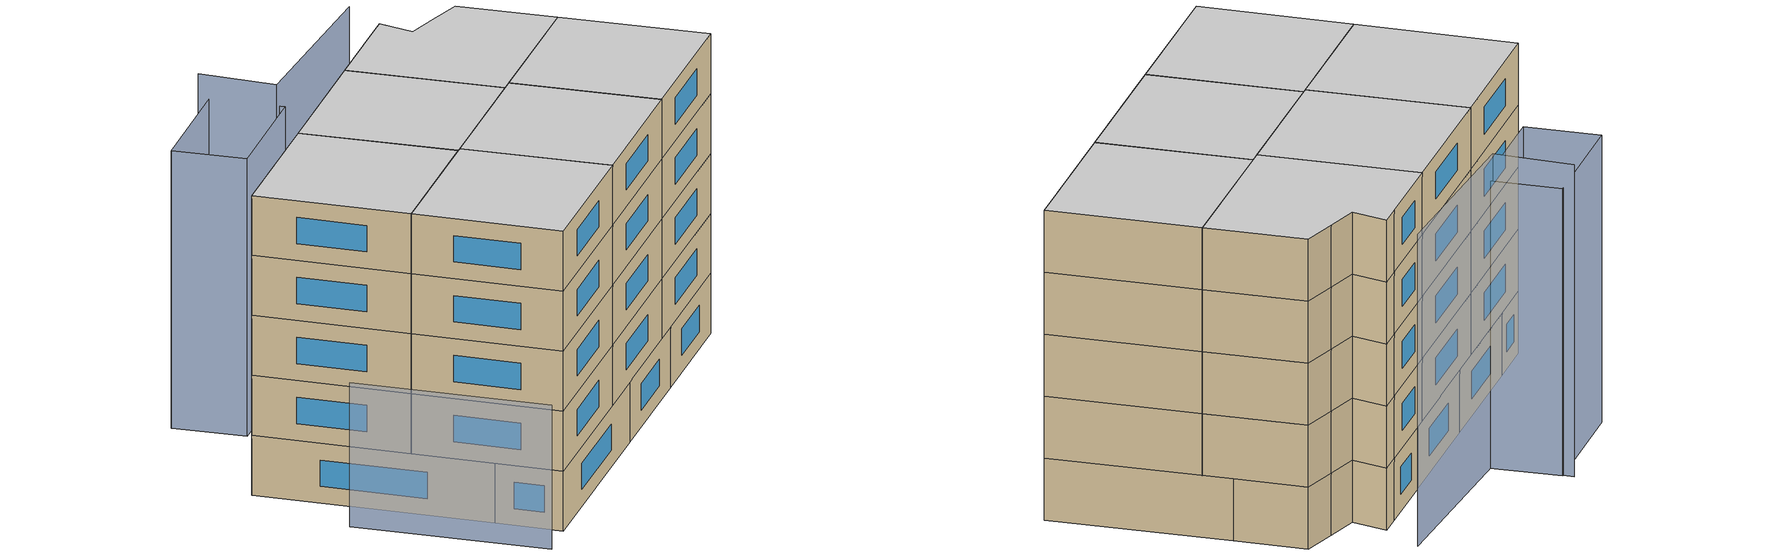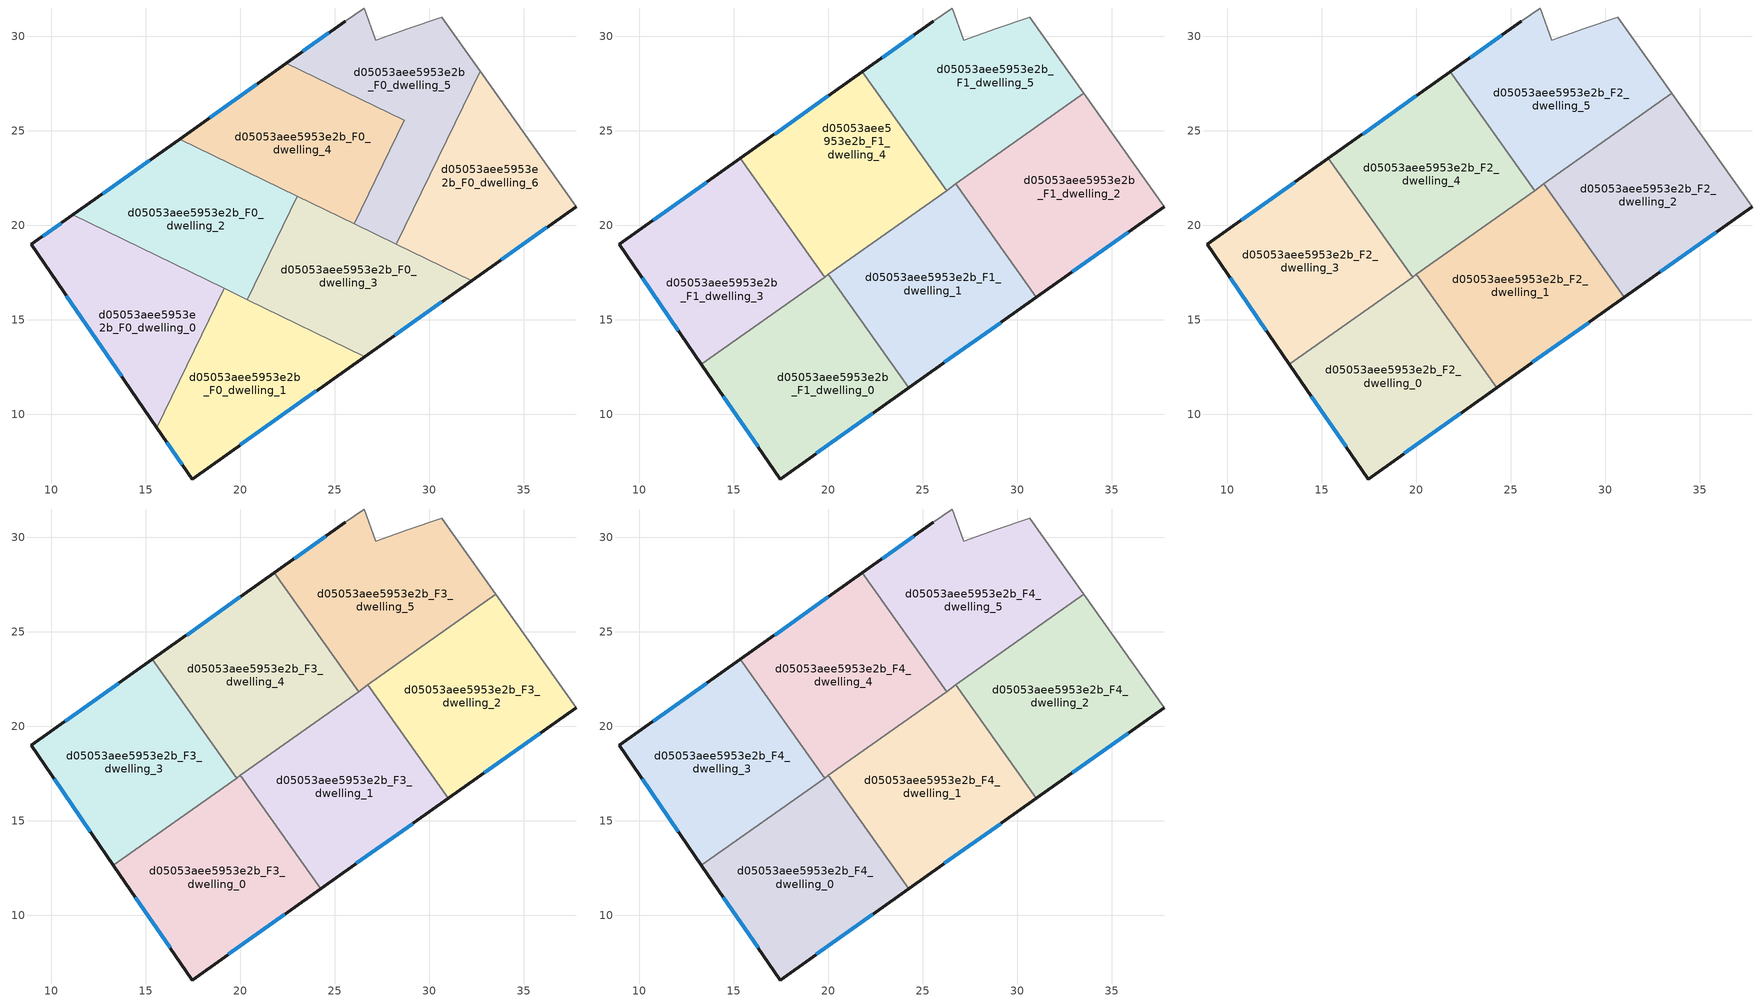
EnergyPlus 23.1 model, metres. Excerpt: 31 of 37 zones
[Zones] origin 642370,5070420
d05053aee5953e2b_F0_dwelling_0
 floor ground (EU_floor_Construction): 19.15,16.66 15.58,9.3 8.94,18.99 11.13,20.54 z0
 wall outside (EU_wall_Construction): 11.13,20.54 8.94,18.99 15.58,9.3 z0:3
 wall to d05053aee5953e2b_F0_dwelling_1 (EU_wall_Construction): 15.58,9.3 19.15,16.66 z0:3
 wall to d05053aee5953e2b_F0_dwelling_2 (EU_wall_Construction): 19.15,16.66 11.13,20.54 z0:3
 window (EU_Window_Construction): 10.8,16.27 13.72,12.01 / 10.52,20.11 9.56,19.42 z0.84:2.16
 ceiling adiabatic (EU_roof_Construction): 19.03,16.72 11.13,20.54 8.94,18.99 13.29,12.65 z3
d05053aee5953e2b_F0_dwelling_1
 floor ground (EU_floor_Construction): 26.58,13.05 17.45,6.58 15.58,9.3 19.15,16.66 z0
 wall outside (EU_wall_Construction): 15.58,9.3 17.45,6.58 26.58,13.05 z0:3
 wall to d05053aee5953e2b_F0_dwelling_3 (EU_wall_Construction): 26.58,13.05 20.36,16.07 z0:3
 wall to d05053aee5953e2b_F0_dwelling_2 (EU_wall_Construction): 20.36,16.07 19.15,16.66 z0:3
 window (EU_Window_Construction): 16.1,8.54 16.92,7.34 / 20.01,8.39 24.02,11.24 z0.84:2.16
d05053aee5953e2b_F0_dwelling_2
 floor ground (EU_floor_Construction): 23.01,21.54 20.36,16.07 11.13,20.54 16.79,24.56 z0
 wall outside (EU_wall_Construction): 16.79,24.56 11.13,20.54 z0:3
 wall to d05053aee5953e2b_F0_dwelling_3 (EU_wall_Construction): 20.36,16.07 23.01,21.54 z0:3
 wall to d05053aee5953e2b_F0_dwelling_4 (EU_wall_Construction): 23.01,21.54 16.79,24.56 z0:3
 window (EU_Window_Construction): 15.2,23.44 12.72,21.67 z0.84:2.16
d05053aee5953e2b_F0_dwelling_3
 floor ground (EU_floor_Construction): 32.24,17.07 26.58,13.05 20.36,16.07 23.01,21.54 z0
 wall outside (EU_wall_Construction): 26.58,13.05 32.24,17.07 z0:3
 wall to d05053aee5953e2b_F0_dwelling_6 (EU_wall_Construction): 32.24,17.07 28.25,19 z0:3
 wall to d05053aee5953e2b_F0_dwelling_5 (EU_wall_Construction): 28.25,19 26.01,20.09 z0:3
 wall to d05053aee5953e2b_F0_dwelling_4 (EU_wall_Construction): 26.01,20.09 23.01,21.54 z0:3
 window (EU_Window_Construction): 28.17,14.18 30.65,15.94 z0.84:2.16
d05053aee5953e2b_F0_dwelling_4
 floor ground (EU_floor_Construction): 28.67,25.56 26.01,20.09 16.79,24.56 22.44,28.58 z0
 wall outside (EU_wall_Construction): 22.44,28.58 16.79,24.56 z0:3
 wall to d05053aee5953e2b_F0_dwelling_5 (EU_wall_Construction): 26.01,20.09 28.67,25.56 22.44,28.58 z0:3
 window (EU_Window_Construction): 20.85,27.45 18.37,25.69 z0.84:2.16
d05053aee5953e2b_F0_dwelling_5
 floor ground (EU_floor_Construction): 30.66,30.99 32.69,28.14 28.25,19 26.01,20.09 28.67,25.56 22.44,28.58 25.56,30.79 26.56,31.49 27.16,29.79 28.86,30.39 z0
 wall outside (EU_wall_Construction): 25.56,30.79 22.44,28.58 z0:3
 wall adiabatic (EU_wall_Construction): 32.69,28.14 30.66,30.99 28.86,30.39 27.16,29.79 26.56,31.49 25.56,30.79 z0:3
 wall to d05053aee5953e2b_F0_dwelling_6 (EU_wall_Construction): 28.25,19 32.69,28.14 z0:3
 window (EU_Window_Construction): 24.68,30.17 23.31,29.2 z0.84:2.16
d05053aee5953e2b_F0_dwelling_6
 floor ground (EU_floor_Construction): 32.69,28.14 37.76,20.98 32.24,17.07 28.25,19 z0
 wall outside (EU_wall_Construction): 32.24,17.07 37.76,20.98 z0:3
 wall adiabatic (EU_wall_Construction): 37.76,20.98 32.69,28.14 z0:3
 window (EU_Window_Construction): 33.79,18.16 36.22,19.89 z0.84:2.16
d05053aee5953e2b_F1_dwelling_0
 floor to d05053aee5953e2b_F0_dwelling_1 (EU_floor_Construction): 21.24,15.64 24.25,11.4 17.45,6.58 15.58,9.3 19.15,16.66 z3
 floor to d05053aee5953e2b_F0_dwelling_2 (EU_floor_Construction): 20,17.4 20.59,16.56 20.36,16.07 19.03,16.72 z3
 floor to d05053aee5953e2b_F0_dwelling_3 (EU_floor_Construction): 20.59,16.56 21.24,15.64 20.36,16.07 z3
 floor to d05053aee5953e2b_F0_dwelling_0 (EU_floor_Construction): 19.15,16.66 15.58,9.3 13.29,12.65 19.03,16.72 z3
 wall outside (EU_wall_Construction): 13.29,12.65 17.45,6.58 24.25,11.4 z3:6
 wall to d05053aee5953e2b_F1_dwelling_1 (EU_wall_Construction): 24.25,11.4 20,17.4 z3:6
 wall to d05053aee5953e2b_F1_dwelling_3 (EU_wall_Construction): 19.8,17.26 13.29,12.65 z3:6
 wall to d05053aee5953e2b_F1_dwelling_4 (EU_wall_Construction): 20,17.4 19.8,17.26 z3:6
 window (EU_Window_Construction): 19.35,7.93 22.34,10.05 / 14.45,10.95 16.28,8.28 z3.84:5.16
d05053aee5953e2b_F1_dwelling_1
 floor to d05053aee5953e2b_F0_dwelling_3 (EU_floor_Construction): 29.41,18.44 31.01,16.19 26.58,13.05 21.24,15.64 20.59,16.56 21.53,18.49 24.69,20.73 z3
 floor to d05053aee5953e2b_F0_dwelling_1 (EU_floor_Construction): 26.58,13.05 24.25,11.4 21.24,15.64 z3
 floor to d05053aee5953e2b_F0_dwelling_4 (EU_floor_Construction): 26.75,22.19 26.92,21.96 26.01,20.09 24.69,20.73 z3
 floor to d05053aee5953e2b_F0_dwelling_6 (EU_floor_Construction): 28.56,19.64 29.41,18.44 28.25,19 z3
 floor to d05053aee5953e2b_F0_dwelling_2 (EU_floor_Construction): 21.53,18.49 20.59,16.56 20,17.4 z3
 floor to d05053aee5953e2b_F0_dwelling_5 (EU_floor_Construction): 26.92,21.96 28.56,19.64 28.25,19 26.01,20.09 z3
 wall outside (EU_wall_Construction): 24.25,11.4 31.01,16.19 z3:6
 wall to d05053aee5953e2b_F1_dwelling_2 (EU_wall_Construction): 31.01,16.19 26.75,22.19 z3:6
 wall to d05053aee5953e2b_F1_dwelling_4 (EU_wall_Construction): 26.25,21.84 20,17.4 z3:6
 wall to d05053aee5953e2b_F1_dwelling_5 (EU_wall_Construction): 26.75,22.19 26.25,21.84 z3:6
 window (EU_Window_Construction): 26.14,12.74 29.11,14.85 z3.84:5.16
d05053aee5953e2b_F1_dwelling_2
 floor to d05053aee5953e2b_F0_dwelling_6 (EU_floor_Construction): 33.51,26.98 37.76,20.98 32.24,17.07 29.41,18.44 28.56,19.64 31.4,25.49 z3
 floor to d05053aee5953e2b_F0_dwelling_5 (EU_floor_Construction): 31.4,25.49 28.56,19.64 26.92,21.96 27.18,22.5 z3
 floor to d05053aee5953e2b_F0_dwelling_3 (EU_floor_Construction): 32.24,17.07 31.01,16.19 29.41,18.44 z3
 floor to d05053aee5953e2b_F0_dwelling_4 (EU_floor_Construction): 27.18,22.5 26.92,21.96 26.75,22.19 z3
 wall outside (EU_wall_Construction): 31.01,16.19 37.76,20.98 z3:6
 wall adiabatic (EU_wall_Construction): 37.76,20.98 33.51,26.98 z3:6
 wall to d05053aee5953e2b_F1_dwelling_5 (EU_wall_Construction): 33.51,26.98 26.75,22.19 z3:6
 window (EU_Window_Construction): 32.9,17.53 35.87,19.64 z3.84:5.16
d05053aee5953e2b_F1_dwelling_3
 floor to d05053aee5953e2b_F0_dwelling_2 (EU_floor_Construction): 15.35,23.54 19.8,17.26 19.03,16.72 11.13,20.54 z3
 floor adiabatic (EU_floor_Construction): 19.03,16.72 13.29,12.65 8.94,18.99 11.13,20.54 z3
 wall outside (EU_wall_Construction): 15.35,23.54 8.94,18.99 13.29,12.65 z3:6
 wall to d05053aee5953e2b_F1_dwelling_4 (EU_wall_Construction): 19.8,17.26 15.35,23.54 z3:6
 window (EU_Window_Construction): 10.16,17.21 12.07,14.42 / 13.55,22.26 10.74,20.26 z3.84:5.16
d05053aee5953e2b_F1_dwelling_4
 floor to d05053aee5953e2b_F0_dwelling_2 (EU_floor_Construction): 23.01,21.54 21.53,18.49 19.8,17.26 15.35,23.54 16.79,24.56 z3
 floor to d05053aee5953e2b_F0_dwelling_3 (EU_floor_Construction): 24.69,20.73 21.53,18.49 23.01,21.54 z3
 floor to d05053aee5953e2b_F0_dwelling_4 (EU_floor_Construction): 21.8,28.12 26.25,21.84 24.69,20.73 16.79,24.56 z3
 wall outside (EU_wall_Construction): 21.8,28.12 15.35,23.54 z3:6
 wall to d05053aee5953e2b_F1_dwelling_5 (EU_wall_Construction): 26.25,21.84 21.8,28.12 z3:6
 window (EU_Window_Construction): 19.99,26.84 17.16,24.82 z3.84:5.16
d05053aee5953e2b_F1_dwelling_5
 floor to d05053aee5953e2b_F0_dwelling_5 (EU_floor_Construction): 30.66,30.99 32.68,28.14 31.4,25.49 27.18,22.5 28.67,25.56 22.44,28.58 25.56,30.79 26.56,31.49 27.16,29.79 28.86,30.39 z3
 floor to d05053aee5953e2b_F0_dwelling_6 (EU_floor_Construction): 32.68,28.14 33.51,26.98 31.4,25.49 z3
 floor to d05053aee5953e2b_F0_dwelling_4 (EU_floor_Construction): 28.67,25.56 27.18,22.5 26.25,21.84 21.8,28.12 22.44,28.58 z3
 wall outside (EU_wall_Construction): 25.56,30.79 21.8,28.12 z3:6
 wall adiabatic (EU_wall_Construction): 33.51,26.98 30.66,30.99 28.86,30.39 27.16,29.79 26.56,31.49 25.56,30.79 z3:6
 window (EU_Window_Construction): 24.5,30.04 22.85,28.87 z3.84:5.16
d05053aee5953e2b_F2_dwelling_0
 floor to d05053aee5953e2b_F1_dwelling_0 (EU_floor_Construction): 20,17.4 24.25,11.4 17.45,6.58 13.29,12.65 z6
 wall outside (EU_wall_Construction): 13.29,12.65 17.45,6.58 24.25,11.4 z6:9
 wall to d05053aee5953e2b_F2_dwelling_1 (EU_wall_Construction): 24.25,11.4 20,17.4 z6:9
 wall to d05053aee5953e2b_F2_dwelling_3 (EU_wall_Construction): 19.8,17.26 13.29,12.65 z6:9
 wall to d05053aee5953e2b_F2_dwelling_4 (EU_wall_Construction): 20,17.4 19.8,17.26 z6:9
 window (EU_Window_Construction): 19.35,7.93 22.34,10.05 / 14.45,10.95 16.28,8.28 z6.84:8.16
d05053aee5953e2b_F2_dwelling_1
 floor to d05053aee5953e2b_F1_dwelling_1 (EU_floor_Construction): 26.75,22.19 31.01,16.19 24.25,11.4 20,17.4 z6
 wall outside (EU_wall_Construction): 24.25,11.4 31.01,16.19 z6:9
 wall to d05053aee5953e2b_F2_dwelling_2 (EU_wall_Construction): 31.01,16.19 26.75,22.19 z6:9
 wall to d05053aee5953e2b_F2_dwelling_4 (EU_wall_Construction): 26.25,21.84 20,17.4 z6:9
 wall to d05053aee5953e2b_F2_dwelling_5 (EU_wall_Construction): 26.75,22.19 26.25,21.84 z6:9
 window (EU_Window_Construction): 26.14,12.74 29.11,14.85 z6.84:8.16
d05053aee5953e2b_F2_dwelling_2
 floor to d05053aee5953e2b_F1_dwelling_2 (EU_floor_Construction): 33.51,26.98 37.76,20.98 31.01,16.19 26.75,22.19 z6
 wall outside (EU_wall_Construction): 31.01,16.19 37.76,20.98 z6:9
 wall adiabatic (EU_wall_Construction): 37.76,20.98 33.51,26.98 z6:9
 wall to d05053aee5953e2b_F2_dwelling_5 (EU_wall_Construction): 33.51,26.98 26.75,22.19 z6:9
 window (EU_Window_Construction): 32.9,17.53 35.87,19.64 z6.84:8.16
d05053aee5953e2b_F2_dwelling_3
 floor to d05053aee5953e2b_F1_dwelling_3 (EU_floor_Construction): 15.35,23.54 19.8,17.26 13.29,12.65 8.94,18.99 z6
 wall outside (EU_wall_Construction): 15.35,23.54 8.94,18.99 13.29,12.65 z6:9
 wall to d05053aee5953e2b_F2_dwelling_4 (EU_wall_Construction): 19.8,17.26 15.35,23.54 z6:9
 window (EU_Window_Construction): 10.16,17.21 12.07,14.42 / 13.55,22.26 10.74,20.26 z6.84:8.16
d05053aee5953e2b_F2_dwelling_4
 floor to d05053aee5953e2b_F1_dwelling_4 (EU_floor_Construction): 21.8,28.12 26.25,21.84 19.8,17.26 15.35,23.54 z6
 wall outside (EU_wall_Construction): 21.8,28.12 15.35,23.54 z6:9
 wall to d05053aee5953e2b_F2_dwelling_5 (EU_wall_Construction): 26.25,21.84 21.8,28.12 z6:9
 window (EU_Window_Construction): 19.99,26.84 17.16,24.82 z6.84:8.16
d05053aee5953e2b_F2_dwelling_5
 floor to d05053aee5953e2b_F1_dwelling_5 (EU_floor_Construction): 30.66,30.99 33.51,26.98 26.25,21.84 21.8,28.12 25.56,30.79 26.56,31.49 27.16,29.79 28.86,30.39 z6
 wall outside (EU_wall_Construction): 25.56,30.79 21.8,28.12 z6:9
 wall adiabatic (EU_wall_Construction): 33.51,26.98 30.66,30.99 28.86,30.39 27.16,29.79 26.56,31.49 25.56,30.79 z6:9
 window (EU_Window_Construction): 24.5,30.04 22.85,28.87 z6.84:8.16
d05053aee5953e2b_F3_dwelling_0
 floor to d05053aee5953e2b_F2_dwelling_0 (EU_floor_Construction): 20,17.4 24.25,11.4 17.45,6.58 13.29,12.65 z9
 wall outside (EU_wall_Construction): 13.29,12.65 17.45,6.58 24.25,11.4 z9:12
 wall to d05053aee5953e2b_F3_dwelling_1 (EU_wall_Construction): 24.25,11.4 20,17.4 z9:12
 wall to d05053aee5953e2b_F3_dwelling_3 (EU_wall_Construction): 19.8,17.26 13.29,12.65 z9:12
 wall to d05053aee5953e2b_F3_dwelling_4 (EU_wall_Construction): 20,17.4 19.8,17.26 z9:12
 window (EU_Window_Construction): 19.35,7.93 22.34,10.05 / 14.45,10.95 16.28,8.28 z9.84:11.16
d05053aee5953e2b_F3_dwelling_1
 floor to d05053aee5953e2b_F2_dwelling_1 (EU_floor_Construction): 26.75,22.19 31.01,16.19 24.25,11.4 20,17.4 z9
 wall outside (EU_wall_Construction): 24.25,11.4 31.01,16.19 z9:12
 wall to d05053aee5953e2b_F3_dwelling_2 (EU_wall_Construction): 31.01,16.19 26.75,22.19 z9:12
 wall to d05053aee5953e2b_F3_dwelling_4 (EU_wall_Construction): 26.25,21.84 20,17.4 z9:12
 wall to d05053aee5953e2b_F3_dwelling_5 (EU_wall_Construction): 26.75,22.19 26.25,21.84 z9:12
 window (EU_Window_Construction): 26.14,12.74 29.11,14.85 z9.84:11.16
d05053aee5953e2b_F3_dwelling_2
 floor to d05053aee5953e2b_F2_dwelling_2 (EU_floor_Construction): 33.51,26.98 37.76,20.98 31.01,16.19 26.75,22.19 z9
 wall outside (EU_wall_Construction): 31.01,16.19 37.76,20.98 z9:12
 wall adiabatic (EU_wall_Construction): 37.76,20.98 33.51,26.98 z9:12
 wall to d05053aee5953e2b_F3_dwelling_5 (EU_wall_Construction): 33.51,26.98 26.75,22.19 z9:12
 window (EU_Window_Construction): 32.9,17.53 35.87,19.64 z9.84:11.16
d05053aee5953e2b_F3_dwelling_3
 floor to d05053aee5953e2b_F2_dwelling_3 (EU_floor_Construction): 15.35,23.54 19.8,17.26 13.29,12.65 8.94,18.99 z9
 wall outside (EU_wall_Construction): 15.35,23.54 8.94,18.99 13.29,12.65 z9:12
 wall to d05053aee5953e2b_F3_dwelling_4 (EU_wall_Construction): 19.8,17.26 15.35,23.54 z9:12
 window (EU_Window_Construction): 10.16,17.21 12.07,14.42 / 13.55,22.26 10.74,20.26 z9.84:11.16
d05053aee5953e2b_F3_dwelling_4
 floor to d05053aee5953e2b_F2_dwelling_4 (EU_floor_Construction): 21.8,28.12 26.25,21.84 19.8,17.26 15.35,23.54 z9
 wall outside (EU_wall_Construction): 21.8,28.12 15.35,23.54 z9:12
 wall to d05053aee5953e2b_F3_dwelling_5 (EU_wall_Construction): 26.25,21.84 21.8,28.12 z9:12
 window (EU_Window_Construction): 19.99,26.84 17.16,24.82 z9.84:11.16
d05053aee5953e2b_F3_dwelling_5
 floor to d05053aee5953e2b_F2_dwelling_5 (EU_floor_Construction): 30.66,30.99 33.51,26.98 26.25,21.84 21.8,28.12 25.56,30.79 26.56,31.49 27.16,29.79 28.86,30.39 z9
 wall outside (EU_wall_Construction): 25.56,30.79 21.8,28.12 z9:12
 wall adiabatic (EU_wall_Construction): 33.51,26.98 30.66,30.99 28.86,30.39 27.16,29.79 26.56,31.49 25.56,30.79 z9:12
 window (EU_Window_Construction): 24.5,30.04 22.85,28.87 z9.84:11.16
d05053aee5953e2b_F4_dwelling_0
 floor to d05053aee5953e2b_F3_dwelling_0 (EU_floor_Construction): 20,17.4 24.25,11.4 17.45,6.58 13.29,12.65 z12
 wall outside (EU_wall_Construction): 13.29,12.65 17.45,6.58 24.25,11.4 z12:15
 wall to d05053aee5953e2b_F4_dwelling_1 (EU_wall_Construction): 24.25,11.4 20,17.4 z12:15
 wall to d05053aee5953e2b_F4_dwelling_3 (EU_wall_Construction): 19.8,17.26 13.29,12.65 z12:15
 wall to d05053aee5953e2b_F4_dwelling_4 (EU_wall_Construction): 20,17.4 19.8,17.26 z12:15
 window (EU_Window_Construction): 19.35,7.93 22.34,10.05 / 14.45,10.95 16.28,8.28 z12.84:14.16
 ceiling to d05053aee5953e2b_F5_dwelling_0 (EU_floor_Construction): 24.25,11.4 20,17.4 13.29,12.65 17.45,6.58 z15
d05053aee5953e2b_F4_dwelling_1
 floor to d05053aee5953e2b_F3_dwelling_1 (EU_floor_Construction): 26.75,22.19 31.01,16.19 24.25,11.4 20,17.4 z12
 wall outside (EU_wall_Construction): 24.25,11.4 31.01,16.19 z12:15
 wall to d05053aee5953e2b_F4_dwelling_2 (EU_wall_Construction): 31.01,16.19 26.75,22.19 z12:15
 wall to d05053aee5953e2b_F4_dwelling_4 (EU_wall_Construction): 26.25,21.84 20,17.4 z12:15
 wall to d05053aee5953e2b_F4_dwelling_5 (EU_wall_Construction): 26.75,22.19 26.25,21.84 z12:15
 window (EU_Window_Construction): 26.14,12.74 29.11,14.85 z12.84:14.16
 ceiling to d05053aee5953e2b_F5_dwelling_1 (EU_floor_Construction): 31.01,16.19 26.75,22.19 20,17.4 24.25,11.4 z15
d05053aee5953e2b_F4_dwelling_2
 floor to d05053aee5953e2b_F3_dwelling_2 (EU_floor_Construction): 33.51,26.98 37.76,20.98 31.01,16.19 26.75,22.19 z12
 wall outside (EU_wall_Construction): 31.01,16.19 37.76,20.98 z12:15
 wall adiabatic (EU_wall_Construction): 37.76,20.98 33.51,26.98 z12:15
 wall to d05053aee5953e2b_F4_dwelling_5 (EU_wall_Construction): 33.51,26.98 26.75,22.19 z12:15
 window (EU_Window_Construction): 32.9,17.53 35.87,19.64 z12.84:14.16
 ceiling to d05053aee5953e2b_F5_dwelling_2 (EU_floor_Construction): 37.76,20.98 33.51,26.98 26.75,22.19 31.01,16.19 z15
d05053aee5953e2b_F4_dwelling_3
 floor to d05053aee5953e2b_F3_dwelling_3 (EU_floor_Construction): 15.35,23.54 19.8,17.26 13.29,12.65 8.94,18.99 z12
 wall outside (EU_wall_Construction): 15.35,23.54 8.94,18.99 13.29,12.65 z12:15
 wall to d05053aee5953e2b_F4_dwelling_4 (EU_wall_Construction): 19.8,17.26 15.35,23.54 z12:15
 window (EU_Window_Construction): 10.16,17.21 12.07,14.42 / 13.55,22.26 10.74,20.26 z12.84:14.16
 ceiling to d05053aee5953e2b_F5_dwelling_3 (EU_floor_Construction): 19.8,17.26 15.35,23.54 8.94,18.99 13.29,12.65 z15
d05053aee5953e2b_F4_dwelling_4
 floor to d05053aee5953e2b_F3_dwelling_4 (EU_floor_Construction): 21.8,28.12 26.25,21.84 19.8,17.26 15.35,23.54 z12
 wall outside (EU_wall_Construction): 21.8,28.12 15.35,23.54 z12:15
 wall to d05053aee5953e2b_F4_dwelling_5 (EU_wall_Construction): 26.25,21.84 21.8,28.12 z12:15
 window (EU_Window_Construction): 19.99,26.84 17.16,24.82 z12.84:14.16
 ceiling to d05053aee5953e2b_F5_dwelling_4 (EU_floor_Construction): 26.25,21.84 21.8,28.12 15.35,23.54 19.8,17.26 z15
d05053aee5953e2b_F4_dwelling_5
 floor to d05053aee5953e2b_F3_dwelling_5 (EU_floor_Construction): 30.66,30.99 33.51,26.98 26.25,21.84 21.8,28.12 25.56,30.79 26.56,31.49 27.16,29.79 28.86,30.39 z12
 wall outside (EU_wall_Construction): 25.56,30.79 21.8,28.12 z12:15
 wall adiabatic (EU_wall_Construction): 33.51,26.98 30.66,30.99 28.86,30.39 27.16,29.79 26.56,31.49 25.56,30.79 z12:15
 window (EU_Window_Construction): 24.5,30.04 22.85,28.87 z12.84:14.16
 ceiling to d05053aee5953e2b_F5_dwelling_5 (EU_floor_Construction): 33.51,26.98 30.66,30.99 28.86,30.39 27.16,29.79 26.56,31.49 25.56,30.79 21.8,28.12 26.25,21.84 z15
shading: 10.09,13.2 15.67,5.24 z0:7.2; 18.55,28.49 13.25,24.69 / 13.25,24.69 11.13,27.65 / 11.13,27.65 16.43,31.45 / 16.43,31.45 18.55,28.49 z0:13.9; 26.65,33.82 18.11,28.55 / 18.11,28.55 16.08,31.84 z0:15.1
[Building]
EU S2 Campaign: North Axis=0; Terrain=City; Solar Distribution=FullExterior
[Site:Location]
Lyon-Bron: Latitude=45.75; Longitude=5; Time Zone=1; Elevation=198
[SizingPeriod:WeatherFileDays]
AnnualSizingPeriod: Begin Month=1; Begin Day of Month=1; End Month=12; End Day of Month=31; Day of Week for Start Day=Monday; Use Weather File Daylight Saving Period=No; Use Weather File Rain and Snow Indicators=No
[MATERIAL]
EU_InternalMass_Material: Roughness=MediumRough; Thickness=0.1; Conductivity=1; Density=1800; Specific Heat=900; Thermal Absorptance=0.9; Solar Absorptance=0.7; Visible Absorptance=0.7
[MATERIAL:NOMASS] Roughness=MediumRough; Thermal Absorptance=0.9; Solar Absorptance=0.7; Visible Absorptance=0.7
Name | Thermal Resistance
EU_wall_NoMass | 0.776494
EU_roof_NoMass | 0.486893
EU_floor_NoMass | 0.421597
[WINDOWMATERIAL:SIMPLEGLAZINGSYSTEM]
EU_Window_SimpleGlazing: UFactor=4.24961; Solar Heat Gain Coefficient=0.83; Visible Transmittance=0.83
[CONSTRUCTION]
EU_wall_Construction: EU_wall_NoMass
EU_roof_Construction: EU_roof_NoMass
EU_floor_Construction: EU_floor_NoMass
EU_Window_Construction: EU_Window_SimpleGlazing
EU_InternalMass_Construction: EU_InternalMass_Material
[ZONE] Type=1; Multiplier=1; Ceiling Height=autocalculate; Floor Area=autocalculate; Part of Total Floor Area=Yes
Name | Volume
d05053aee5953e2b_F0_dwelling_0; d05053aee5953e2b_F0_dwelling_6 | 156.635
d05053aee5953e2b_F1_dwelling_0; d05053aee5953e2b_F2_dwelling_0; d05053aee5953e2b_F3_dwelling_0; d05053aee5953e2b_F4_dwelling_0 | 182.736
d05053aee5953e2b_F0_dwelling_1 | 156.633
d05053aee5953e2b_F1_dwelling_1; d05053aee5953e2b_F2_dwelling_1; d05053aee5953e2b_F3_dwelling_1; d05053aee5953e2b_F4_dwelling_1 | 182.739
d05053aee5953e2b_F0_dwelling_2 | 156.641
d05053aee5953e2b_F1_dwelling_2; d05053aee5953e2b_F2_dwelling_2; d05053aee5953e2b_F3_dwelling_2; d05053aee5953e2b_F4_dwelling_2 | 182.747
d05053aee5953e2b_F0_dwelling_3; d05053aee5953e2b_F0_dwelling_5 | 156.628
d05053aee5953e2b_F1_dwelling_3; d05053aee5953e2b_F2_dwelling_3; d05053aee5953e2b_F3_dwelling_3; d05053aee5953e2b_F4_dwelling_3 | 182.75
d05053aee5953e2b_F0_dwelling_4 | 156.65
d05053aee5953e2b_F1_dwelling_4; d05053aee5953e2b_F2_dwelling_4; d05053aee5953e2b_F3_dwelling_4; d05053aee5953e2b_F4_dwelling_4 | 182.743
d05053aee5953e2b_F1_dwelling_5; d05053aee5953e2b_F2_dwelling_5; d05053aee5953e2b_F3_dwelling_5; d05053aee5953e2b_F4_dwelling_5 | 182.737
[INTERNALMASS] Construction=EU_InternalMass_Construction
Name | Zone or ZoneList | Surface Area
d05053aee5953e2b_F0_dwelling_0_EU_InternalMass | d05053aee5953e2b_F0_dwelling_0 | 52.2123
d05053aee5953e2b_F0_dwelling_1_EU_InternalMass | d05053aee5953e2b_F0_dwelling_1 | 52.2084
d05053aee5953e2b_F0_dwelling_2_EU_InternalMass | d05053aee5953e2b_F0_dwelling_2 | 52.2101
d05053aee5953e2b_F0_dwelling_3_EU_InternalMass | d05053aee5953e2b_F0_dwelling_3 | 52.2084
d05053aee5953e2b_F0_dwelling_4_EU_InternalMass | d05053aee5953e2b_F0_dwelling_4 | 52.2157
d05053aee5953e2b_F0_dwelling_5_EU_InternalMass | d05053aee5953e2b_F0_dwelling_5 | 52.2094
d05053aee5953e2b_F0_dwelling_6_EU_InternalMass | d05053aee5953e2b_F0_dwelling_6 | 52.2152
d05053aee5953e2b_F1_dwelling_0_EU_InternalMass | d05053aee5953e2b_F1_dwelling_0 | 60.9124
d05053aee5953e2b_F1_dwelling_1_EU_InternalMass | d05053aee5953e2b_F1_dwelling_1 | 60.9127
d05053aee5953e2b_F1_dwelling_2_EU_InternalMass | d05053aee5953e2b_F1_dwelling_2 | 60.9161
d05053aee5953e2b_F1_dwelling_3_EU_InternalMass | d05053aee5953e2b_F1_dwelling_3 | 60.9167
d05053aee5953e2b_F1_dwelling_4_EU_InternalMass | d05053aee5953e2b_F1_dwelling_4 | 60.9143
d05053aee5953e2b_F1_dwelling_5_EU_InternalMass | d05053aee5953e2b_F1_dwelling_5 | 60.9128
d05053aee5953e2b_F2_dwelling_0_EU_InternalMass | d05053aee5953e2b_F2_dwelling_0 | 60.9124
d05053aee5953e2b_F2_dwelling_1_EU_InternalMass | d05053aee5953e2b_F2_dwelling_1 | 60.9127
d05053aee5953e2b_F2_dwelling_2_EU_InternalMass | d05053aee5953e2b_F2_dwelling_2 | 60.9161
d05053aee5953e2b_F2_dwelling_3_EU_InternalMass | d05053aee5953e2b_F2_dwelling_3 | 60.9167
d05053aee5953e2b_F2_dwelling_4_EU_InternalMass | d05053aee5953e2b_F2_dwelling_4 | 60.9143
d05053aee5953e2b_F2_dwelling_5_EU_InternalMass | d05053aee5953e2b_F2_dwelling_5 | 60.9128
d05053aee5953e2b_F3_dwelling_0_EU_InternalMass | d05053aee5953e2b_F3_dwelling_0 | 60.9124
d05053aee5953e2b_F3_dwelling_1_EU_InternalMass | d05053aee5953e2b_F3_dwelling_1 | 60.9127
d05053aee5953e2b_F3_dwelling_2_EU_InternalMass | d05053aee5953e2b_F3_dwelling_2 | 60.9161
d05053aee5953e2b_F3_dwelling_3_EU_InternalMass | d05053aee5953e2b_F3_dwelling_3 | 60.9167
d05053aee5953e2b_F3_dwelling_4_EU_InternalMass | d05053aee5953e2b_F3_dwelling_4 | 60.9143
d05053aee5953e2b_F3_dwelling_5_EU_InternalMass | d05053aee5953e2b_F3_dwelling_5 | 60.9128
d05053aee5953e2b_F4_dwelling_0_EU_InternalMass | d05053aee5953e2b_F4_dwelling_0 | 60.9124
d05053aee5953e2b_F4_dwelling_1_EU_InternalMass | d05053aee5953e2b_F4_dwelling_1 | 60.9127
d05053aee5953e2b_F4_dwelling_2_EU_InternalMass | d05053aee5953e2b_F4_dwelling_2 | 60.9161
d05053aee5953e2b_F4_dwelling_3_EU_InternalMass | d05053aee5953e2b_F4_dwelling_3 | 60.9167
d05053aee5953e2b_F4_dwelling_4_EU_InternalMass | d05053aee5953e2b_F4_dwelling_4 | 60.9143
d05053aee5953e2b_F4_dwelling_5_EU_InternalMass | d05053aee5953e2b_F4_dwelling_5 | 60.9128
[OTHEREQUIPMENT] Fuel Type=Electricity; Design Level Calculation Method=Watts/Area; Power per Zone Floor Area=1; Fraction Latent=0; Fraction Radiant=0; Fraction Lost=0; Carbon Dioxide Generation Rate=0; EndUse Subcategory=EU_Step8_InternalGains
Name | Zone or ZoneList or Space or SpaceList | Schedule
EU_Step8_InternalGain_d05053aee5953e2b_F0_dwelling_0_f000 | d05053aee5953e2b_F0_dwelling_0 | EU_Step8_GainSchedule_d05053aee5953e2b_F0_dwelling_0_f000
EU_Step8_InternalGain_d05053aee5953e2b_F0_dwelling_1_f000 | d05053aee5953e2b_F0_dwelling_1 | EU_Step8_GainSchedule_d05053aee5953e2b_F0_dwelling_1_f000
EU_Step8_InternalGain_d05053aee5953e2b_F0_dwelling_2_f000 | d05053aee5953e2b_F0_dwelling_2 | EU_Step8_GainSchedule_d05053aee5953e2b_F0_dwelling_2_f000
EU_Step8_InternalGain_d05053aee5953e2b_F0_dwelling_3_f000 | d05053aee5953e2b_F0_dwelling_3 | EU_Step8_GainSchedule_d05053aee5953e2b_F0_dwelling_3_f000
EU_Step8_InternalGain_d05053aee5953e2b_F0_dwelling_4_f000 | d05053aee5953e2b_F0_dwelling_4 | EU_Step8_GainSchedule_d05053aee5953e2b_F0_dwelling_4_f000
EU_Step8_InternalGain_d05053aee5953e2b_F0_dwelling_5_f000 | d05053aee5953e2b_F0_dwelling_5 | EU_Step8_GainSchedule_d05053aee5953e2b_F0_dwelling_5_f000
EU_Step8_InternalGain_d05053aee5953e2b_F0_dwelling_6_f000 | d05053aee5953e2b_F0_dwelling_6 | EU_Step8_GainSchedule_d05053aee5953e2b_F0_dwelling_6_f000
EU_Step8_InternalGain_d05053aee5953e2b_F1_dwelling_0_f000 | d05053aee5953e2b_F1_dwelling_0 | EU_Step8_GainSchedule_d05053aee5953e2b_F1_dwelling_0_f000
EU_Step8_InternalGain_d05053aee5953e2b_F1_dwelling_1_f000 | d05053aee5953e2b_F1_dwelling_1 | EU_Step8_GainSchedule_d05053aee5953e2b_F1_dwelling_1_f000
EU_Step8_InternalGain_d05053aee5953e2b_F1_dwelling_2_f000 | d05053aee5953e2b_F1_dwelling_2 | EU_Step8_GainSchedule_d05053aee5953e2b_F1_dwelling_2_f000
EU_Step8_InternalGain_d05053aee5953e2b_F1_dwelling_3_f000 | d05053aee5953e2b_F1_dwelling_3 | EU_Step8_GainSchedule_d05053aee5953e2b_F1_dwelling_3_f000
EU_Step8_InternalGain_d05053aee5953e2b_F1_dwelling_4_f000 | d05053aee5953e2b_F1_dwelling_4 | EU_Step8_GainSchedule_d05053aee5953e2b_F1_dwelling_4_f000
EU_Step8_InternalGain_d05053aee5953e2b_F1_dwelling_5_f000 | d05053aee5953e2b_F1_dwelling_5 | EU_Step8_GainSchedule_d05053aee5953e2b_F1_dwelling_5_f000
EU_Step8_InternalGain_d05053aee5953e2b_F2_dwelling_0_f000 | d05053aee5953e2b_F2_dwelling_0 | EU_Step8_GainSchedule_d05053aee5953e2b_F2_dwelling_0_f000
EU_Step8_InternalGain_d05053aee5953e2b_F2_dwelling_1_f000 | d05053aee5953e2b_F2_dwelling_1 | EU_Step8_GainSchedule_d05053aee5953e2b_F2_dwelling_1_f000
EU_Step8_InternalGain_d05053aee5953e2b_F2_dwelling_2_f000 | d05053aee5953e2b_F2_dwelling_2 | EU_Step8_GainSchedule_d05053aee5953e2b_F2_dwelling_2_f000
EU_Step8_InternalGain_d05053aee5953e2b_F2_dwelling_3_f000 | d05053aee5953e2b_F2_dwelling_3 | EU_Step8_GainSchedule_d05053aee5953e2b_F2_dwelling_3_f000
EU_Step8_InternalGain_d05053aee5953e2b_F2_dwelling_4_f000 | d05053aee5953e2b_F2_dwelling_4 | EU_Step8_GainSchedule_d05053aee5953e2b_F2_dwelling_4_f000
EU_Step8_InternalGain_d05053aee5953e2b_F2_dwelling_5_f000 | d05053aee5953e2b_F2_dwelling_5 | EU_Step8_GainSchedule_d05053aee5953e2b_F2_dwelling_5_f000
EU_Step8_InternalGain_d05053aee5953e2b_F3_dwelling_0_f000 | d05053aee5953e2b_F3_dwelling_0 | EU_Step8_GainSchedule_d05053aee5953e2b_F3_dwelling_0_f000
EU_Step8_InternalGain_d05053aee5953e2b_F3_dwelling_1_f000 | d05053aee5953e2b_F3_dwelling_1 | EU_Step8_GainSchedule_d05053aee5953e2b_F3_dwelling_1_f000
EU_Step8_InternalGain_d05053aee5953e2b_F3_dwelling_2_f000 | d05053aee5953e2b_F3_dwelling_2 | EU_Step8_GainSchedule_d05053aee5953e2b_F3_dwelling_2_f000
EU_Step8_InternalGain_d05053aee5953e2b_F3_dwelling_3_f000 | d05053aee5953e2b_F3_dwelling_3 | EU_Step8_GainSchedule_d05053aee5953e2b_F3_dwelling_3_f000
EU_Step8_InternalGain_d05053aee5953e2b_F3_dwelling_4_f000 | d05053aee5953e2b_F3_dwelling_4 | EU_Step8_GainSchedule_d05053aee5953e2b_F3_dwelling_4_f000
EU_Step8_InternalGain_d05053aee5953e2b_F3_dwelling_5_f000 | d05053aee5953e2b_F3_dwelling_5 | EU_Step8_GainSchedule_d05053aee5953e2b_F3_dwelling_5_f000
EU_Step8_InternalGain_d05053aee5953e2b_F4_dwelling_0_f000 | d05053aee5953e2b_F4_dwelling_0 | EU_Step8_GainSchedule_d05053aee5953e2b_F4_dwelling_0_f000
EU_Step8_InternalGain_d05053aee5953e2b_F4_dwelling_1_f000 | d05053aee5953e2b_F4_dwelling_1 | EU_Step8_GainSchedule_d05053aee5953e2b_F4_dwelling_1_f000
EU_Step8_InternalGain_d05053aee5953e2b_F4_dwelling_2_f000 | d05053aee5953e2b_F4_dwelling_2 | EU_Step8_GainSchedule_d05053aee5953e2b_F4_dwelling_2_f000
EU_Step8_InternalGain_d05053aee5953e2b_F4_dwelling_3_f000 | d05053aee5953e2b_F4_dwelling_3 | EU_Step8_GainSchedule_d05053aee5953e2b_F4_dwelling_3_f000
EU_Step8_InternalGain_d05053aee5953e2b_F4_dwelling_4_f000 | d05053aee5953e2b_F4_dwelling_4 | EU_Step8_GainSchedule_d05053aee5953e2b_F4_dwelling_4_f000
EU_Step8_InternalGain_d05053aee5953e2b_F4_dwelling_5_f000 | d05053aee5953e2b_F4_dwelling_5 | EU_Step8_GainSchedule_d05053aee5953e2b_F4_dwelling_5_f000
[ZONEVENTILATION:DESIGNFLOWRATE] Schedule=EU_AlwaysOn; Design Flow Rate Calculation Method=AirChanges/Hour; Air Changes per Hour=0.693814; Ventilation Type=Natural; Fan Pressure Rise=0; Fan Total Efficiency=1; Constant Term Coefficient=1; Temperature Term Coefficient=0; Velocity Term Coefficient=0; Velocity Squared Term Coefficient=0; Minimum Indoor Temperature=-100; Maximum Indoor Temperature=100; Delta Temperature=-100; Minimum Outdoor Temperature=-100; Maximum Outdoor Temperature=100; Maximum Wind Speed=40
Name | Zone or ZoneList or Space or SpaceList
EU_ConstantAir_d05053aee5953e2b_F0_dwelling_0 | d05053aee5953e2b_F0_dwelling_0
EU_ConstantAir_d05053aee5953e2b_F0_dwelling_1 | d05053aee5953e2b_F0_dwelling_1
EU_ConstantAir_d05053aee5953e2b_F0_dwelling_2 | d05053aee5953e2b_F0_dwelling_2
EU_ConstantAir_d05053aee5953e2b_F0_dwelling_3 | d05053aee5953e2b_F0_dwelling_3
EU_ConstantAir_d05053aee5953e2b_F0_dwelling_4 | d05053aee5953e2b_F0_dwelling_4
EU_ConstantAir_d05053aee5953e2b_F0_dwelling_5 | d05053aee5953e2b_F0_dwelling_5
EU_ConstantAir_d05053aee5953e2b_F0_dwelling_6 | d05053aee5953e2b_F0_dwelling_6
EU_ConstantAir_d05053aee5953e2b_F1_dwelling_0 | d05053aee5953e2b_F1_dwelling_0
EU_ConstantAir_d05053aee5953e2b_F1_dwelling_1 | d05053aee5953e2b_F1_dwelling_1
EU_ConstantAir_d05053aee5953e2b_F1_dwelling_2 | d05053aee5953e2b_F1_dwelling_2
EU_ConstantAir_d05053aee5953e2b_F1_dwelling_3 | d05053aee5953e2b_F1_dwelling_3
EU_ConstantAir_d05053aee5953e2b_F1_dwelling_4 | d05053aee5953e2b_F1_dwelling_4
EU_ConstantAir_d05053aee5953e2b_F1_dwelling_5 | d05053aee5953e2b_F1_dwelling_5
EU_ConstantAir_d05053aee5953e2b_F2_dwelling_0 | d05053aee5953e2b_F2_dwelling_0
EU_ConstantAir_d05053aee5953e2b_F2_dwelling_1 | d05053aee5953e2b_F2_dwelling_1
EU_ConstantAir_d05053aee5953e2b_F2_dwelling_2 | d05053aee5953e2b_F2_dwelling_2
EU_ConstantAir_d05053aee5953e2b_F2_dwelling_3 | d05053aee5953e2b_F2_dwelling_3
EU_ConstantAir_d05053aee5953e2b_F2_dwelling_4 | d05053aee5953e2b_F2_dwelling_4
EU_ConstantAir_d05053aee5953e2b_F2_dwelling_5 | d05053aee5953e2b_F2_dwelling_5
EU_ConstantAir_d05053aee5953e2b_F3_dwelling_0 | d05053aee5953e2b_F3_dwelling_0
EU_ConstantAir_d05053aee5953e2b_F3_dwelling_1 | d05053aee5953e2b_F3_dwelling_1
EU_ConstantAir_d05053aee5953e2b_F3_dwelling_2 | d05053aee5953e2b_F3_dwelling_2
EU_ConstantAir_d05053aee5953e2b_F3_dwelling_3 | d05053aee5953e2b_F3_dwelling_3
EU_ConstantAir_d05053aee5953e2b_F3_dwelling_4 | d05053aee5953e2b_F3_dwelling_4
EU_ConstantAir_d05053aee5953e2b_F3_dwelling_5 | d05053aee5953e2b_F3_dwelling_5
EU_ConstantAir_d05053aee5953e2b_F4_dwelling_0 | d05053aee5953e2b_F4_dwelling_0
EU_ConstantAir_d05053aee5953e2b_F4_dwelling_1 | d05053aee5953e2b_F4_dwelling_1
EU_ConstantAir_d05053aee5953e2b_F4_dwelling_2 | d05053aee5953e2b_F4_dwelling_2
EU_ConstantAir_d05053aee5953e2b_F4_dwelling_3 | d05053aee5953e2b_F4_dwelling_3
EU_ConstantAir_d05053aee5953e2b_F4_dwelling_4 | d05053aee5953e2b_F4_dwelling_4
EU_ConstantAir_d05053aee5953e2b_F4_dwelling_5 | d05053aee5953e2b_F4_dwelling_5
[HVACTEMPLATE:THERMOSTAT] Constant Heating Setpoint=20; Constant Cooling Setpoint=50
EU_HeatOnly_d05053aee5953e2b_F0_dwelling_0; EU_HeatOnly_d05053aee5953e2b_F0_dwelling_1; EU_HeatOnly_d05053aee5953e2b_F0_dwelling_2; EU_HeatOnly_d05053aee5953e2b_F0_dwelling_3; EU_HeatOnly_d05053aee5953e2b_F0_dwelling_4; EU_HeatOnly_d05053aee5953e2b_F0_dwelling_5; EU_HeatOnly_d05053aee5953e2b_F0_dwelling_6; EU_HeatOnly_d05053aee5953e2b_F1_dwelling_0; EU_HeatOnly_d05053aee5953e2b_F1_dwelling_1; EU_HeatOnly_d05053aee5953e2b_F1_dwelling_2; EU_HeatOnly_d05053aee5953e2b_F1_dwelling_3; EU_HeatOnly_d05053aee5953e2b_F1_dwelling_4; EU_HeatOnly_d05053aee5953e2b_F1_dwelling_5; EU_HeatOnly_d05053aee5953e2b_F2_dwelling_0; EU_HeatOnly_d05053aee5953e2b_F2_dwelling_1; EU_HeatOnly_d05053aee5953e2b_F2_dwelling_2; EU_HeatOnly_d05053aee5953e2b_F2_dwelling_3; EU_HeatOnly_d05053aee5953e2b_F2_dwelling_4; EU_HeatOnly_d05053aee5953e2b_F2_dwelling_5; EU_HeatOnly_d05053aee5953e2b_F3_dwelling_0; EU_HeatOnly_d05053aee5953e2b_F3_dwelling_1; EU_HeatOnly_d05053aee5953e2b_F3_dwelling_2; EU_HeatOnly_d05053aee5953e2b_F3_dwelling_3; EU_HeatOnly_d05053aee5953e2b_F3_dwelling_4; EU_HeatOnly_d05053aee5953e2b_F3_dwelling_5; EU_HeatOnly_d05053aee5953e2b_F4_dwelling_0; EU_HeatOnly_d05053aee5953e2b_F4_dwelling_1; EU_HeatOnly_d05053aee5953e2b_F4_dwelling_2; EU_HeatOnly_d05053aee5953e2b_F4_dwelling_3; EU_HeatOnly_d05053aee5953e2b_F4_dwelling_4; EU_HeatOnly_d05053aee5953e2b_F4_dwelling_5
[HVACTEMPLATE:ZONE:IDEALLOADSAIRSYSTEM] System Availability Schedule=EU_AlwaysOn; Maximum Heating Supply Air Temperature=50; Minimum Cooling Supply Air Temperature=13; Maximum Heating Supply Air Humidity Ratio=0.0156; Minimum Cooling Supply Air Humidity Ratio=0.0077; Heating Limit=NoLimit; Cooling Limit=NoLimit; Heating Availability Schedule=EU_AlwaysOn; Cooling Availability Schedule=EU_CoolingOff; Dehumidification Control Type=ConstantSensibleHeatRatio; Cooling Sensible Heat Ratio=0.7; Dehumidification Setpoint=60; Humidification Control Type=None; Humidification Setpoint=30; Outdoor Air Method=None; Outdoor Air Flow Rate per Person=0.00944; Outdoor Air Flow Rate per Zone Floor Area=0; Outdoor Air Flow Rate per Zone=0; Demand Controlled Ventilation Type=None; Outdoor Air Economizer Type=NoEconomizer; Heat Recovery Type=None; Sensible Heat Recovery Effectiveness=0.7; Latent Heat Recovery Effectiveness=0.65
Name | Template Thermostat
d05053aee5953e2b_F0_dwelling_0 | EU_HeatOnly_d05053aee5953e2b_F0_dwelling_0
d05053aee5953e2b_F0_dwelling_1 | EU_HeatOnly_d05053aee5953e2b_F0_dwelling_1
d05053aee5953e2b_F0_dwelling_2 | EU_HeatOnly_d05053aee5953e2b_F0_dwelling_2
d05053aee5953e2b_F0_dwelling_3 | EU_HeatOnly_d05053aee5953e2b_F0_dwelling_3
d05053aee5953e2b_F0_dwelling_4 | EU_HeatOnly_d05053aee5953e2b_F0_dwelling_4
d05053aee5953e2b_F0_dwelling_5 | EU_HeatOnly_d05053aee5953e2b_F0_dwelling_5
d05053aee5953e2b_F0_dwelling_6 | EU_HeatOnly_d05053aee5953e2b_F0_dwelling_6
d05053aee5953e2b_F1_dwelling_0 | EU_HeatOnly_d05053aee5953e2b_F1_dwelling_0
d05053aee5953e2b_F1_dwelling_1 | EU_HeatOnly_d05053aee5953e2b_F1_dwelling_1
d05053aee5953e2b_F1_dwelling_2 | EU_HeatOnly_d05053aee5953e2b_F1_dwelling_2
d05053aee5953e2b_F1_dwelling_3 | EU_HeatOnly_d05053aee5953e2b_F1_dwelling_3
d05053aee5953e2b_F1_dwelling_4 | EU_HeatOnly_d05053aee5953e2b_F1_dwelling_4
d05053aee5953e2b_F1_dwelling_5 | EU_HeatOnly_d05053aee5953e2b_F1_dwelling_5
d05053aee5953e2b_F2_dwelling_0 | EU_HeatOnly_d05053aee5953e2b_F2_dwelling_0
d05053aee5953e2b_F2_dwelling_1 | EU_HeatOnly_d05053aee5953e2b_F2_dwelling_1
d05053aee5953e2b_F2_dwelling_2 | EU_HeatOnly_d05053aee5953e2b_F2_dwelling_2
d05053aee5953e2b_F2_dwelling_3 | EU_HeatOnly_d05053aee5953e2b_F2_dwelling_3
d05053aee5953e2b_F2_dwelling_4 | EU_HeatOnly_d05053aee5953e2b_F2_dwelling_4
d05053aee5953e2b_F2_dwelling_5 | EU_HeatOnly_d05053aee5953e2b_F2_dwelling_5
d05053aee5953e2b_F3_dwelling_0 | EU_HeatOnly_d05053aee5953e2b_F3_dwelling_0
d05053aee5953e2b_F3_dwelling_1 | EU_HeatOnly_d05053aee5953e2b_F3_dwelling_1
d05053aee5953e2b_F3_dwelling_2 | EU_HeatOnly_d05053aee5953e2b_F3_dwelling_2
d05053aee5953e2b_F3_dwelling_3 | EU_HeatOnly_d05053aee5953e2b_F3_dwelling_3
d05053aee5953e2b_F3_dwelling_4 | EU_HeatOnly_d05053aee5953e2b_F3_dwelling_4
d05053aee5953e2b_F3_dwelling_5 | EU_HeatOnly_d05053aee5953e2b_F3_dwelling_5
d05053aee5953e2b_F4_dwelling_0 | EU_HeatOnly_d05053aee5953e2b_F4_dwelling_0
d05053aee5953e2b_F4_dwelling_1 | EU_HeatOnly_d05053aee5953e2b_F4_dwelling_1
d05053aee5953e2b_F4_dwelling_2 | EU_HeatOnly_d05053aee5953e2b_F4_dwelling_2
d05053aee5953e2b_F4_dwelling_3 | EU_HeatOnly_d05053aee5953e2b_F4_dwelling_3
d05053aee5953e2b_F4_dwelling_4 | EU_HeatOnly_d05053aee5953e2b_F4_dwelling_4
d05053aee5953e2b_F4_dwelling_5 | EU_HeatOnly_d05053aee5953e2b_F4_dwelling_5
[SIZING:ZONE] Zone Cooling Design Supply Air Temperature Input Method=SupplyAirTemperature; Zone Cooling Design Supply Air Temperature=13; Zone Heating Design Supply Air Temperature Input Method=SupplyAirTemperature; Zone Heating Design Supply Air Temperature=50; Zone Cooling Design Supply Air Humidity Ratio=0.008; Zone Heating Design Supply Air Humidity Ratio=0.008; Cooling Design Air Flow Method=DesignDay; Cooling Design Air Flow Rate=0; Cooling Minimum Air Flow per Zone Floor Area=0.000762; Cooling Minimum Air Flow=0; Cooling Minimum Air Flow Fraction=0.2; Heating Design Air Flow Method=DesignDay; Heating Design Air Flow Rate=0; Heating Maximum Air Flow per Zone Floor Area=0.002032; Heating Maximum Air Flow=0.141576; Heating Maximum Air Flow Fraction=0.3; Account for Dedicated Outdoor Air System=No; Dedicated Outdoor Air System Control Strategy=NeutralSupplyAir; Dedicated Outdoor Air Low Setpoint Temperature for Design=autosize; Dedicated Outdoor Air High Setpoint Temperature for Design=autosize; Zone Load Sizing Method=Sensible Load Only No Latent Load; Zone Latent Cooling Design Supply Air Humidity Ratio Input Method=HumidityRatioDifference; Zone Cooling Design Supply Air Humidity Ratio Difference=0.005; Zone Latent Heating Design Supply Air Humidity Ratio Input Method=HumidityRatioDifference; Zone Humidification Design Supply Air Humidity Ratio Difference=0.005
d05053aee5953e2b_F0_dwelling_0; d05053aee5953e2b_F0_dwelling_1; d05053aee5953e2b_F0_dwelling_2; d05053aee5953e2b_F0_dwelling_3; d05053aee5953e2b_F0_dwelling_4; d05053aee5953e2b_F0_dwelling_5; d05053aee5953e2b_F0_dwelling_6; d05053aee5953e2b_F1_dwelling_0; d05053aee5953e2b_F1_dwelling_1; d05053aee5953e2b_F1_dwelling_2; d05053aee5953e2b_F1_dwelling_3; d05053aee5953e2b_F1_dwelling_4; d05053aee5953e2b_F1_dwelling_5; d05053aee5953e2b_F2_dwelling_0; d05053aee5953e2b_F2_dwelling_1; d05053aee5953e2b_F2_dwelling_2; d05053aee5953e2b_F2_dwelling_3; d05053aee5953e2b_F2_dwelling_4; d05053aee5953e2b_F2_dwelling_5; d05053aee5953e2b_F3_dwelling_0; d05053aee5953e2b_F3_dwelling_1; d05053aee5953e2b_F3_dwelling_2; d05053aee5953e2b_F3_dwelling_3; d05053aee5953e2b_F3_dwelling_4; d05053aee5953e2b_F3_dwelling_5; d05053aee5953e2b_F4_dwelling_0; d05053aee5953e2b_F4_dwelling_1; d05053aee5953e2b_F4_dwelling_2; d05053aee5953e2b_F4_dwelling_3; d05053aee5953e2b_F4_dwelling_4; d05053aee5953e2b_F4_dwelling_5
[SCHEDULE:CONSTANT]
Name | Hourly Value
EU_AlwaysOn | 1
EU_CoolingOff | 0
[SCHEDULE:FILE] Column Number=1; Rows to Skip at Top=0; Number of Hours of Data=8760; Column Separator=Comma; Interpolate to Timestep=No; Minutes per Item=60; Adjust Schedule for Daylight Savings=Yes
Name | File
EU_Step8_GainSchedule_d05053aee5953e2b_F0_dwelling_0_f000 | ../../schedules/d05053aee5953e2b/d05053aee5953e2b_F0_dwelling_0_f000_gain.csv
EU_Step8_GainSchedule_d05053aee5953e2b_F0_dwelling_1_f000 | ../../schedules/d05053aee5953e2b/d05053aee5953e2b_F0_dwelling_1_f000_gain.csv
EU_Step8_GainSchedule_d05053aee5953e2b_F0_dwelling_2_f000 | ../../schedules/d05053aee5953e2b/d05053aee5953e2b_F0_dwelling_2_f000_gain.csv
EU_Step8_GainSchedule_d05053aee5953e2b_F0_dwelling_3_f000 | ../../schedules/d05053aee5953e2b/d05053aee5953e2b_F0_dwelling_3_f000_gain.csv
EU_Step8_GainSchedule_d05053aee5953e2b_F0_dwelling_4_f000 | ../../schedules/d05053aee5953e2b/d05053aee5953e2b_F0_dwelling_4_f000_gain.csv
EU_Step8_GainSchedule_d05053aee5953e2b_F0_dwelling_5_f000 | ../../schedules/d05053aee5953e2b/d05053aee5953e2b_F0_dwelling_5_f000_gain.csv
EU_Step8_GainSchedule_d05053aee5953e2b_F0_dwelling_6_f000 | ../../schedules/d05053aee5953e2b/d05053aee5953e2b_F0_dwelling_6_f000_gain.csv
EU_Step8_GainSchedule_d05053aee5953e2b_F1_dwelling_0_f000 | ../../schedules/d05053aee5953e2b/d05053aee5953e2b_F1_dwelling_0_f000_gain.csv
EU_Step8_GainSchedule_d05053aee5953e2b_F1_dwelling_1_f000 | ../../schedules/d05053aee5953e2b/d05053aee5953e2b_F1_dwelling_1_f000_gain.csv
EU_Step8_GainSchedule_d05053aee5953e2b_F1_dwelling_2_f000 | ../../schedules/d05053aee5953e2b/d05053aee5953e2b_F1_dwelling_2_f000_gain.csv
EU_Step8_GainSchedule_d05053aee5953e2b_F1_dwelling_3_f000 | ../../schedules/d05053aee5953e2b/d05053aee5953e2b_F1_dwelling_3_f000_gain.csv
EU_Step8_GainSchedule_d05053aee5953e2b_F1_dwelling_4_f000 | ../../schedules/d05053aee5953e2b/d05053aee5953e2b_F1_dwelling_4_f000_gain.csv
EU_Step8_GainSchedule_d05053aee5953e2b_F1_dwelling_5_f000 | ../../schedules/d05053aee5953e2b/d05053aee5953e2b_F1_dwelling_5_f000_gain.csv
EU_Step8_GainSchedule_d05053aee5953e2b_F2_dwelling_0_f000 | ../../schedules/d05053aee5953e2b/d05053aee5953e2b_F2_dwelling_0_f000_gain.csv
EU_Step8_GainSchedule_d05053aee5953e2b_F2_dwelling_1_f000 | ../../schedules/d05053aee5953e2b/d05053aee5953e2b_F2_dwelling_1_f000_gain.csv
EU_Step8_GainSchedule_d05053aee5953e2b_F2_dwelling_2_f000 | ../../schedules/d05053aee5953e2b/d05053aee5953e2b_F2_dwelling_2_f000_gain.csv
EU_Step8_GainSchedule_d05053aee5953e2b_F2_dwelling_3_f000 | ../../schedules/d05053aee5953e2b/d05053aee5953e2b_F2_dwelling_3_f000_gain.csv
EU_Step8_GainSchedule_d05053aee5953e2b_F2_dwelling_4_f000 | ../../schedules/d05053aee5953e2b/d05053aee5953e2b_F2_dwelling_4_f000_gain.csv
EU_Step8_GainSchedule_d05053aee5953e2b_F2_dwelling_5_f000 | ../../schedules/d05053aee5953e2b/d05053aee5953e2b_F2_dwelling_5_f000_gain.csv
EU_Step8_GainSchedule_d05053aee5953e2b_F3_dwelling_0_f000 | ../../schedules/d05053aee5953e2b/d05053aee5953e2b_F3_dwelling_0_f000_gain.csv
EU_Step8_GainSchedule_d05053aee5953e2b_F3_dwelling_1_f000 | ../../schedules/d05053aee5953e2b/d05053aee5953e2b_F3_dwelling_1_f000_gain.csv
EU_Step8_GainSchedule_d05053aee5953e2b_F3_dwelling_2_f000 | ../../schedules/d05053aee5953e2b/d05053aee5953e2b_F3_dwelling_2_f000_gain.csv
EU_Step8_GainSchedule_d05053aee5953e2b_F3_dwelling_3_f000 | ../../schedules/d05053aee5953e2b/d05053aee5953e2b_F3_dwelling_3_f000_gain.csv
EU_Step8_GainSchedule_d05053aee5953e2b_F3_dwelling_4_f000 | ../../schedules/d05053aee5953e2b/d05053aee5953e2b_F3_dwelling_4_f000_gain.csv
EU_Step8_GainSchedule_d05053aee5953e2b_F3_dwelling_5_f000 | ../../schedules/d05053aee5953e2b/d05053aee5953e2b_F3_dwelling_5_f000_gain.csv
EU_Step8_GainSchedule_d05053aee5953e2b_F4_dwelling_0_f000 | ../../schedules/d05053aee5953e2b/d05053aee5953e2b_F4_dwelling_0_f000_gain.csv
EU_Step8_GainSchedule_d05053aee5953e2b_F4_dwelling_1_f000 | ../../schedules/d05053aee5953e2b/d05053aee5953e2b_F4_dwelling_1_f000_gain.csv
EU_Step8_GainSchedule_d05053aee5953e2b_F4_dwelling_2_f000 | ../../schedules/d05053aee5953e2b/d05053aee5953e2b_F4_dwelling_2_f000_gain.csv
EU_Step8_GainSchedule_d05053aee5953e2b_F4_dwelling_3_f000 | ../../schedules/d05053aee5953e2b/d05053aee5953e2b_F4_dwelling_3_f000_gain.csv
EU_Step8_GainSchedule_d05053aee5953e2b_F4_dwelling_4_f000 | ../../schedules/d05053aee5953e2b/d05053aee5953e2b_F4_dwelling_4_f000_gain.csv
EU_Step8_GainSchedule_d05053aee5953e2b_F4_dwelling_5_f000 | ../../schedules/d05053aee5953e2b/d05053aee5953e2b_F4_dwelling_5_f000_gain.csv
